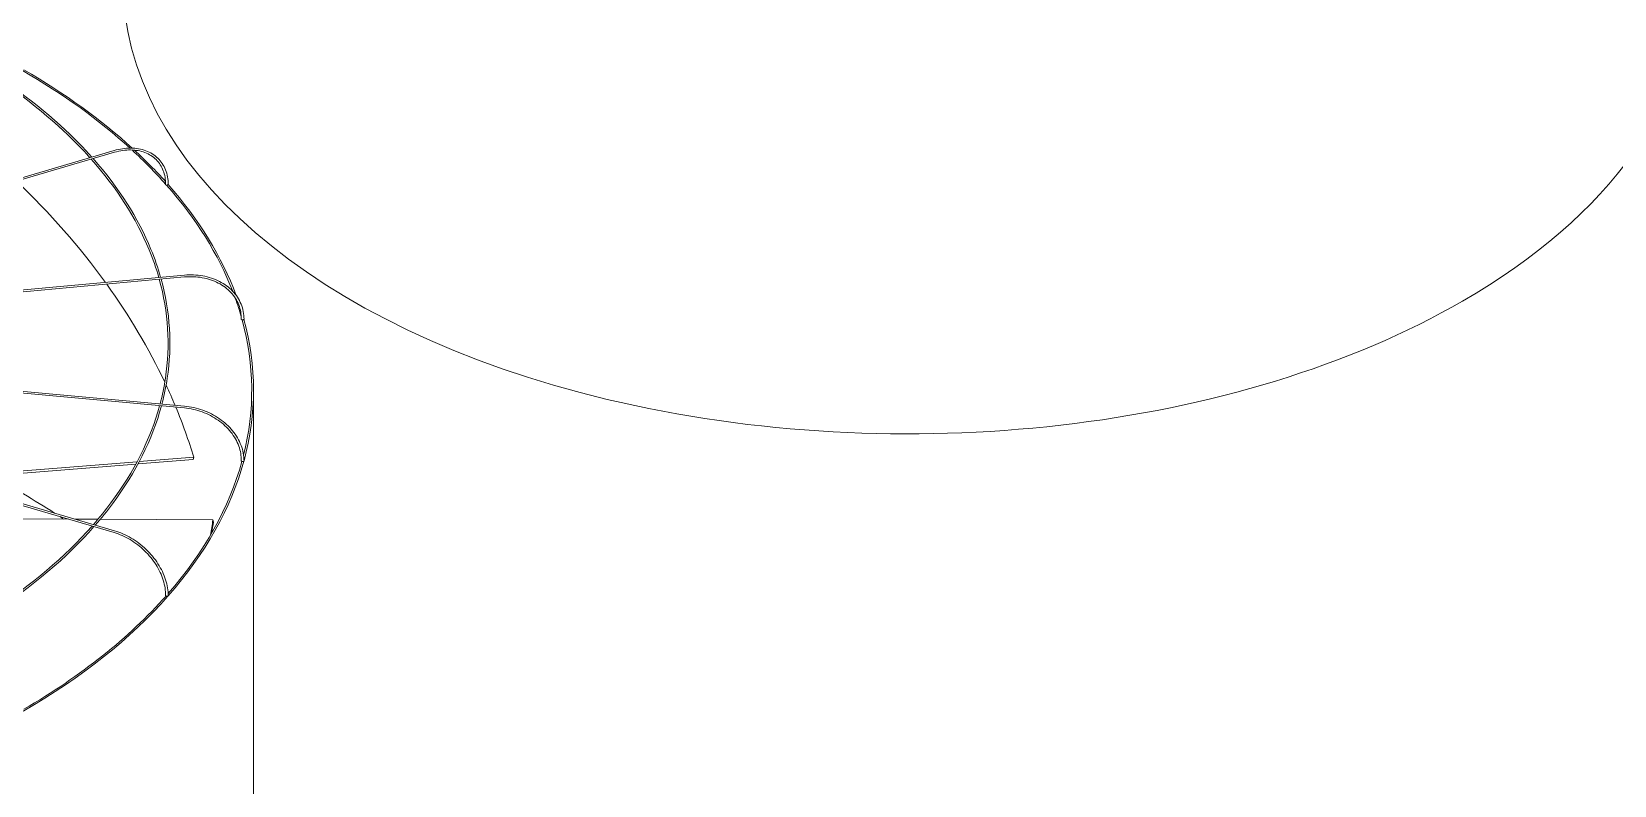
# Model space of a CAD drawing. Header units: millimetres. Extents: x -312439 to 477422, y -331570 to 212570.
# Drawn here: x 399331 to 399860, y 106217 to 106469 of the extents above; entities that cross this region are included whole.
import ezdxf

# ---------------------------------------------------------------- set-up
doc = ezdxf.new("R2010")
doc.units = ezdxf.units.MM

msp = doc.modelspace()

# ---------------------------------------------------------------- linework, layer by layer
at = {"color": 0, "linetype": 'Continuous', "lineweight": 0, "extrusion": (0, 0.816497, 0.57735)}
for p, q in [((399358.409, 106428.956), (399166.243, 106372.426)), ((399166.652, 106371.908), (399358.582, 106428.369)), ((399381.886, 106387.356), (399168.587, 106367.851)), ((399381.942, 106386.746), (399168.701, 106367.246)), ((399168.32, 106362.522), (399381.886, 106342.993)), ((399168.5, 106363.12), (399381.942, 106343.603)), ((399165.553, 106358.126), (399358.409, 106301.392)), ((399166.013, 106358.629), (399358.582, 106301.98)), ((399300.553, 106319.737), (399366.113, 106325.04)), ((399365.686, 106324.247), (399300.744, 106318.994)), ((399384.824, 106325.795), (399366.415, 106324.306)), ((399366.838, 106325.098), (399385.029, 106326.57)), ((399384.824, 106325.795), (399385.029, 106326.57)), ((399343.209, 106305.864), (399286.656, 106306.178)), ((399352.981, 106305.809), (399345.421, 106305.851)), ((399391.442, 106305.596), (399353.776, 106305.805)), ((399391.606, 106304.834), (399391.442, 106305.596))]:
    msp.add_line(p, q, dxfattribs=at)
at = {"color": 3, "linetype": 'Continuous', "lineweight": 0, "extrusion": (0, 0.816497, 0.57735)}
msp.add_line((399405.011, 106208.162), (399405.011, 106348.902), dxfattribs=at)
at = {"color": 3, "linetype": 'Continuous', "lineweight": 0}
for start_param, end_param in [(0, 2.3561945), (2.3561945, 3.1415927)]:
    msp.add_ellipse((399623.56, 106485.737), major_axis=(-262.225, 0), ratio=0.5773503, start_param=start_param, end_param=end_param, dxfattribs=at)
at = {"color": 0, "linetype": 'Continuous', "lineweight": 0}
for centre, major_axis, ratio, start_param, end_param in [((399142.786, 106348.902), (-261.613, 0), 0.5773503, 3.7066773, 3.9265771), ((399142.786, 106348.902), (-262.225, 0), 0.5773503, 3.705131, 3.9265633), ((399142.786, 106348.902), (-261.613, 0), 0.5773503, 3.6151503, 3.7017035), ((399142.786, 106348.902), (-262.225, 0), 0.5773503, 3.6198551, 3.6998544), ((399142.991, 106306.993), (244.29, -64.884), 0.7560981, 0.7473423, 0.9452164), ((399375.913, 106417.576), (-0.306, 0.005), 0.5715189, 0, 0.4809344), ((399375.913, 106417.576), (-0.306, 0.005), 0.5715189, 0.4809344, 2.0517307), ((399142.786, 106348.902), (-261.613, 0), 0.5773503, 3.3623861, 3.6122993), ((399376.185, 106417.656), (-0.306, 0), 0.5773503, 1.5184711, 3.1415927), ((399142.786, 106348.902), (-262.225, 0), 0.5773503, 3.3525846, 3.6125039), ((399142.991, 106306.993), (244.29, -64.884), 0.7560981, 0.5676523, 0.7441319), ((399142.786, 106348.902), (-261.613, 0), 0.5773503, 3.3053341, 3.3466211), ((399401.221, 106372.606), (-0.306, 0.006), 0.5752952, 0, 0.1678974), ((399401.221, 106372.606), (-0.306, 0.006), 0.5752952, 0.1678974, 1.7386937), ((399142.786, 106348.902), (-261.613, 0), 0.5773503, 2.9976529, 3.2980059), ((399401.523, 106372.634), (-0.306, 0), 0.5773503, 1.2043118, 3.1415927), ((399142.786, 106348.902), (-262.225, 0), 0.5773503, 2.9856485, 3.2984345), ((399142.991, 106306.993), (244.29, -64.884), 0.7560981, 0.5274276, 0.562586), ((399142.991, 106306.993), (244.29, -64.884), 0.7560981, 0.4379774, 0.5241031), ((399142.786, 106348.902), (-261.613, 0), 0.5773503, 2.6753447, 2.9836943), ((399142.786, 106348.902), (-262.225, 0), 0.5773503, 2.6707914, 2.9843582), ((399401.221, 106325.322), (-0.306, 0.006), 0.5792658, 0, 1.4246091), ((399401.523, 106325.294), (-0.306, 0), 0.5773503, 0.8901525, 3.1415927), ((399142.786, 106207.662), (-261.613, 0), 0.5773503, 3.867145, 3.9833748), ((399142.786, 106207.662), (-261.613, 0), 0.5773503, 3.8494737, 3.8569689), ((399142.621, 106306.979), (247.048, 53.431), 0.7719474, 5.9775334, 6.0030301), ((399142.786, 106306.218), (247.048, 53.431), 0.7719474, 5.9850347, 6.0030301), ((399142.786, 106348.902), (-262.225, 0), 0.5773503, 2.0421116, 2.6702774), ((399142.786, 106348.902), (-261.613, 0), 0.5773503, 2.358999, 2.669365), ((399375.913, 106280.352), (-0.306, 0.005), 0.5830421, 0, 1.1094484), ((399376.185, 106280.272), (-0.306, 0), 0.5773503, 0.5759933, 3.1415927)]:
    msp.add_ellipse(centre, major_axis=major_axis, ratio=ratio, start_param=start_param, end_param=end_param, dxfattribs=at)
for points, knots in [([(399350.342, 106426.583), (399347.605, 106429.636), (399344.666, 106432.629), (399331.985, 106444.464), (399320.627, 106452.733), (399307.765, 106460.134)], [4.40451603, 4.40451603, 4.40451603, 4.40451603, 4.48100319, 4.48100319, 4.71406654, 4.71406654, 4.71406654, 4.71406654]), ([(399350.992, 106426.774), (399348.26, 106429.836), (399345.326, 106432.838), (399332.636, 106444.734), (399321.26, 106453.047), (399308.377, 106460.487)], [4.40270972, 4.40270972, 4.40270972, 4.40270972, 4.47899466, 4.47899466, 4.71221436, 4.71221436, 4.71221436, 4.71221436]), ([(399376.492, 106417.656), (399376.492, 106419.389), (399376.192, 106421.039), (399375.017, 106424.008), (399374.14, 106425.327), (399371.899, 106427.494), (399370.536, 106428.342), (399367.465, 106429.483), (399365.758, 106429.777), (399362.169, 106429.79), (399360.288, 106429.509), (399358.409, 106428.956)], [4.712389, 4.712389, 4.712389, 4.712389, 5.0265482, 5.0265482, 5.3407075, 5.3407075, 5.6548668, 5.6548668, 5.969026, 5.969026, 6.2831853, 6.2831853, 6.2831853, 6.2831853]), ([(399358.582, 106428.369), (399360.398, 106428.903), (399362.211, 106429.17), (399365.645, 106429.147), (399367.267, 106428.857), (399370.159, 106427.757), (399371.43, 106426.947), (399373.504, 106424.889), (399374.309, 106423.64), (399375.374, 106420.817), (399375.634, 106419.242), (399375.606, 106417.581)], [6.2831853, 6.2831853, 6.2831853, 6.2831853, 6.6004533, 6.6004533, 6.9177214, 6.9177214, 7.2349894, 7.2349894, 7.5522575, 7.5522575, 7.8695255, 7.8695255, 7.8695255, 7.8695255]), ([(399373.343, 106386.575), (399372.456, 106389.683), (399371.379, 106392.774), (399365.801, 106406.311), (399359.3, 106416.487), (399350.793, 106426.077)], [4.09036759, 4.09036759, 4.09036759, 4.09036759, 4.16055829, 4.16055829, 4.40029723, 4.40029723, 4.40029723, 4.40029723]), ([(399373.964, 106386.631), (399373.078, 106389.75), (399372.003, 106392.851), (399366.431, 106406.441), (399359.935, 106416.651), (399351.442, 106426.268)], [4.08953528, 4.08953528, 4.08953528, 4.08953528, 4.15944113, 4.15944113, 4.39851052, 4.39851052, 4.39851052, 4.39851052]), ([(399401.829, 106372.634), (399401.829, 106374.37), (399401.496, 106376.078), (399400.197, 106379.264), (399399.232, 106380.742), (399396.767, 106383.32), (399395.269, 106384.421), (399391.889, 106386.142), (399390.008, 106386.762), (399386.046, 106387.464), (399383.966, 106387.546), (399381.886, 106387.356)], [4.712389, 4.712389, 4.712389, 4.712389, 5.0265482, 5.0265482, 5.3407075, 5.3407075, 5.6548668, 5.6548668, 5.969026, 5.969026, 6.2831853, 6.2831853, 6.2831853, 6.2831853]), ([(399381.942, 106386.746), (399383.958, 106386.93), (399385.972, 106386.848), (399389.795, 106386.16), (399391.604, 106385.554), (399394.835, 106383.883), (399396.257, 106382.819), (399398.576, 106380.34), (399399.473, 106378.926), (399400.658, 106375.888), (399400.945, 106374.264), (399400.914, 106372.612)], [0, 0, 0, 0, 0.317268, 0.317268, 0.6345361, 0.6345361, 0.9518041, 0.9518041, 1.2690722, 1.2690722, 1.5863402, 1.5863402, 1.5863402, 1.5863402]), ([(399373.775, 106344.349), (399374.531, 106347.205), (399375.127, 106350.075), (399377.228, 106363.953), (399376.538, 106375.07), (399373.512, 106385.975)], [3.77541609, 3.77541609, 3.77541609, 3.77541609, 3.83978539, 3.83978539, 4.08585643, 4.08585643, 4.08585643, 4.08585643]), ([(399374.393, 106344.293), (399375.147, 106347.156), (399375.742, 106350.033), (399377.839, 106363.949), (399377.15, 106375.099), (399374.132, 106386.032)], [3.77616248, 3.77616248, 3.77616248, 3.77616248, 3.84020832, 3.84020832, 4.08505688, 4.08505688, 4.08505688, 4.08505688]), ([(399351.487, 106304.067), (399353.571, 106306.454), (399355.531, 106308.877), (399365.107, 106321.694), (399370.578, 106332.613), (399373.614, 106343.749)], [3.46025293, 3.46025293, 3.46025293, 3.46025293, 3.51974047, 3.51974047, 3.77090484, 3.77090484, 3.77090484, 3.77090484]), ([(399352.134, 106303.877), (399354.177, 106306.228), (399356.101, 106308.613), (399365.685, 106321.459), (399371.187, 106332.462), (399374.233, 106343.693)], [3.4620089, 3.4620089, 3.4620089, 3.4620089, 3.52025567, 3.52025567, 3.77168417, 3.77168417, 3.77168417, 3.77168417]), ([(399381.886, 106342.993), (399383.902, 106342.808), (399385.918, 106342.357), (399389.749, 106340.967), (399391.563, 106340.028), (399394.807, 106337.758), (399396.236, 106336.427), (399398.567, 106333.509), (399399.468, 106331.922), (399400.658, 106328.654), (399400.945, 106326.973), (399400.914, 106325.328)], [6.2831853, 6.2831853, 6.2831853, 6.2831853, 6.6004533, 6.6004533, 6.9177214, 6.9177214, 7.2349894, 7.2349894, 7.5522575, 7.5522575, 7.8695255, 7.8695255, 7.8695255, 7.8695255]), ([(399401.829, 106325.294), (399401.829, 106327.031), (399401.497, 106328.795), (399400.203, 106332.205), (399399.242, 106333.851), (399396.789, 106336.866), (399395.298, 106338.234), (399391.93, 106340.565), (399390.055, 106341.526), (399386.1, 106342.95), (399384.022, 106343.412), (399381.942, 106343.603)], [4.712389, 4.712389, 4.712389, 4.712389, 5.0265482, 5.0265482, 5.3407075, 5.3407075, 5.6548668, 5.6548668, 5.969026, 5.969026, 6.2831853, 6.2831853, 6.2831853, 6.2831853]), ([(399308.625, 106269.718), (399311.635, 106271.469), (399314.562, 106273.267), (399330.662, 106283.715), (399341.997, 106293.304), (399351.042, 106303.559)], [3.14512292, 3.14512292, 3.14512292, 3.14512292, 3.19995757, 3.19995757, 3.45603404, 3.45603404, 3.45603404, 3.45603404]), ([(399309.236, 106269.365), (399312.152, 106271.068), (399314.991, 106272.815), (399331.135, 106283.294), (399342.575, 106292.987), (399351.69, 106303.369)], [3.14696065, 3.14696065, 3.14696065, 3.14696065, 3.20003933, 3.20003933, 3.45780979, 3.45780979, 3.45780979, 3.45780979]), ([(399358.409, 106301.392), (399360.225, 106300.858), (399362.044, 106300.057), (399365.503, 106297.998), (399367.142, 106296.742), (399370.075, 106293.901), (399371.369, 106292.316), (399373.479, 106288.98), (399374.296, 106287.229), (399375.374, 106283.739), (399375.634, 106282.001), (399375.606, 106280.357)], [6.2831853, 6.2831853, 6.2831853, 6.2831853, 6.6004533, 6.6004533, 6.9177214, 6.9177214, 7.2349894, 7.2349894, 7.5522575, 7.5522575, 7.8695255, 7.8695255, 7.8695255, 7.8695255]), ([(399376.492, 106280.272), (399376.492, 106282.004), (399376.192, 106283.819), (399375.03, 106287.44), (399374.167, 106289.245), (399371.962, 106292.674), (399370.621, 106294.297), (399367.59, 106297.207), (399365.901, 106298.493), (399362.336, 106300.603), (399360.461, 106301.427), (399358.582, 106301.98)], [4.712389, 4.712389, 4.712389, 4.712389, 5.0265482, 5.0265482, 5.3407075, 5.3407075, 5.6548668, 5.6548668, 5.969026, 5.969026, 6.2831853, 6.2831853, 6.2831853, 6.2831853])]:
    msp.add_open_spline(points, degree=3, knots=knots, dxfattribs=at)

doc.saveas('drawing.dxf')
